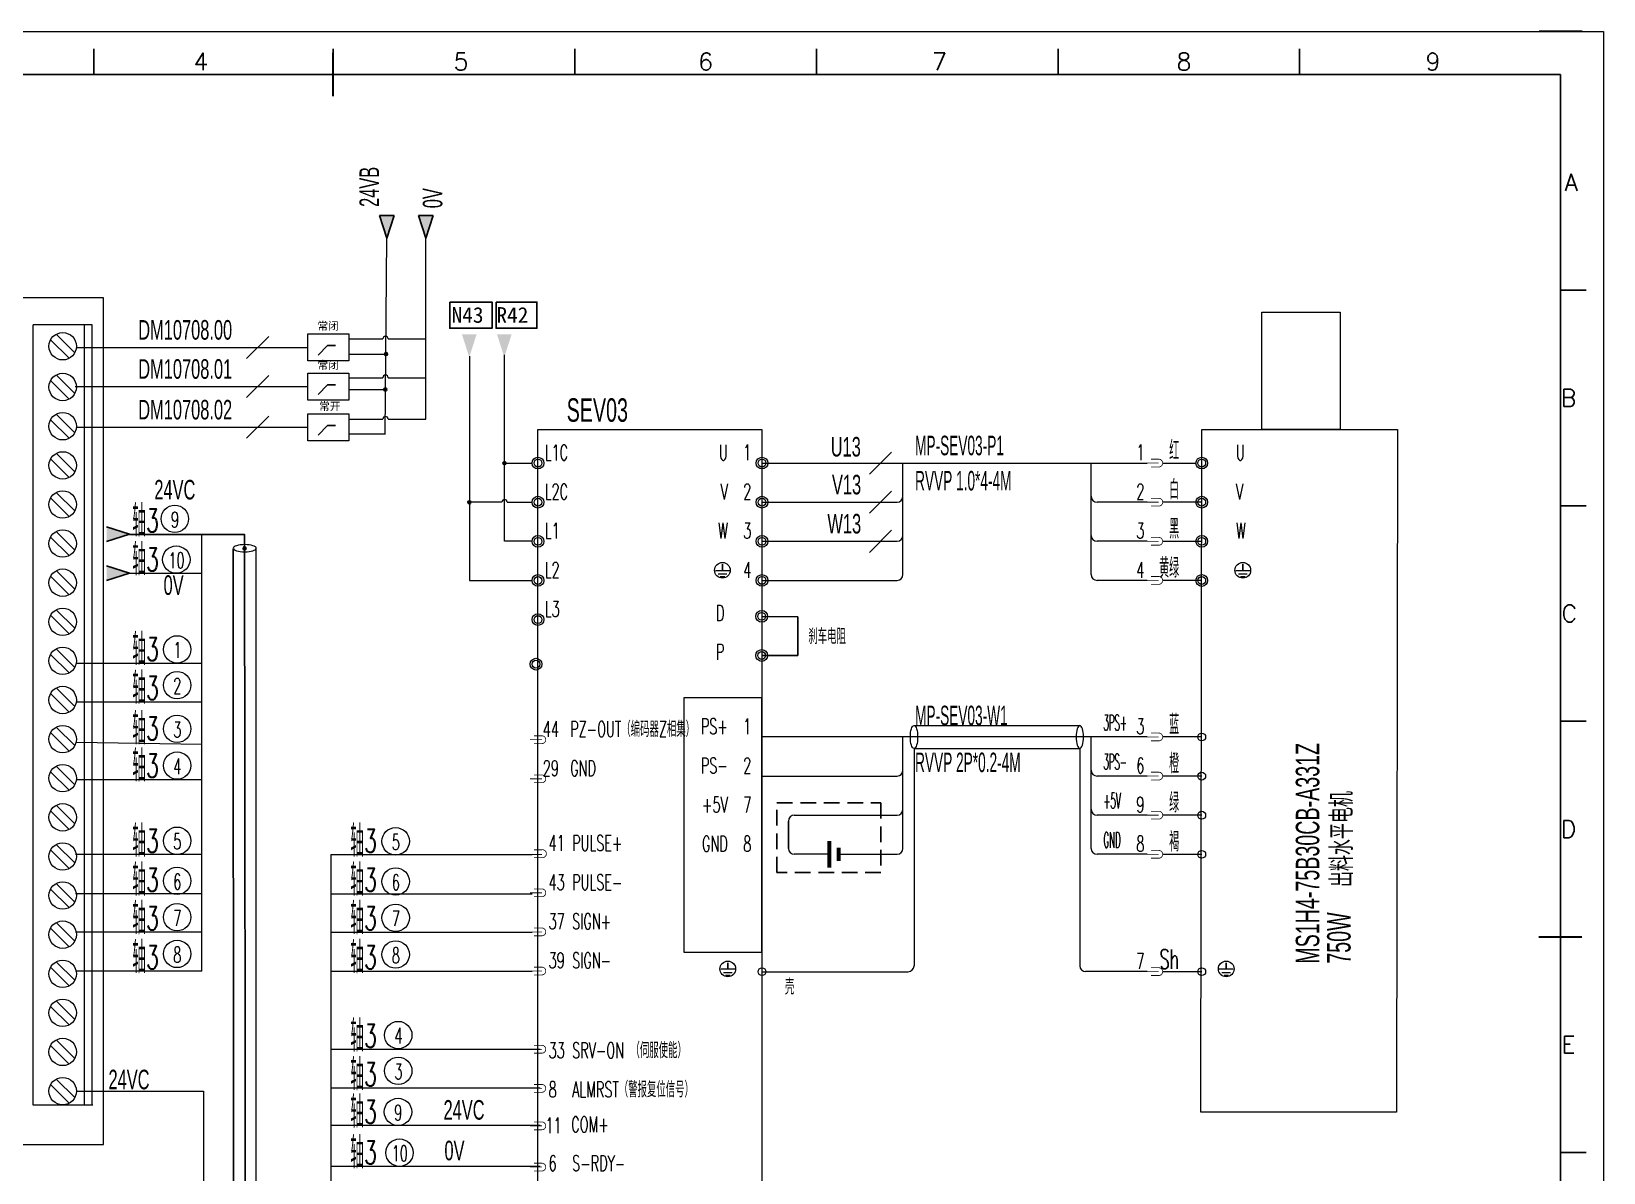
# Model space of a CAD drawing. Header units: millimetres. Extents: x 17734 to 28845, y 9358 to 11073.
# Drawn here: x 23835.7 to 24036.6, y 10169.1 to 10315 of the extents above; entities that cross this region are included whole.
import ezdxf
from ezdxf.enums import TextEntityAlignment as Align
from ezdxf.lldxf.tags import DXFTag

# ---------------------------------------------------------------- set-up
doc = ezdxf.new("R2010")
doc.units = ezdxf.units.MM
doc.linetypes.add('DASHED', pattern=[0.75, 0.5, -0.25])
doc.layers.add('1', color=3, linetype='Continuous', lineweight=20)
doc.layers.add('Dimension', color=3, linetype='Continuous', lineweight=13)
for name, color, linetype in [('AE_BOR', 1, 'Continuous'), ('MISC', 2, 'Continuous'), ('SYMS', 7, 'Continuous')]:
    doc.layers.add(name, color=color, linetype=linetype)
doc.styles.add('WD', font='romans.shx', dxfattribs={"bigfont": 'gbcbig.shx'})
doc.styles.add('样式 0', font='')
doc.styles.add('样式 8', font='arial.ttf')
doc.styles.get('样式 0').set_extended_font_data('KaiTi_GB2312')
tags = doc.linetypes.add('ACAD_ISO02W100', pattern=[15, 12, -3]).pattern_tags.tags
tags[6:7] = [DXFTag(74, 4), DXFTag(75, 0), DXFTag(340, '0'), DXFTag(46, 1.0), DXFTag(50, 0.0), DXFTag(44, 0.0), DXFTag(45, 0.0)]
tags[4:5] = [DXFTag(74, 4), DXFTag(75, 0), DXFTag(340, '0'), DXFTag(46, 1.0), DXFTag(50, 0.0), DXFTag(44, 0.0), DXFTag(45, 0.0)]

# ---------------------------------------------------------------- blocks, each defined once
blk = doc.blocks.new('电控横A4')
for p, q in [((292, -5), (5, -5)), ((292, -205), (292, -5))]:
    blk.add_line(p, q)
at = {"layer": 'AE_BOR', "color": 1, "lineweight": 15}
for p, q in [((0, 0), (297, 0)), ((297, 0), (297, -210))]:
    blk.add_line(p, q, dxfattribs=at)
at = {"layer": 'AE_BOR', "lineweight": 30}
blk.add_line((294.53, 0), (289.53, 0), dxfattribs=at)
at = {"layer": 'AE_BOR'}
for p, q in [((122.03, -5), (122.03, -2)), ((149.78, -5), (149.78, -2)), ((177.78, -5), (177.78, -2)), ((205.78, -5), (205.78, -2)), ((233.78, -5), (233.78, -2)), ((261.78, -5), (261.78, -2)), ((292, -30), (295, -30)), ((292, -55), (295, -55)), ((292, -80), (295, -80)), ((292, -130), (295, -130))]:
    blk.add_line(p, q, dxfattribs=at)
at = {"layer": 'AE_BOR', "color": 2, "lineweight": 30}
for p, q in [((149.78, -7.5), (149.78, -2.5)), ((289.5, -105), (294.5, -105))]:
    blk.add_line(p, q, dxfattribs=at)
at = {"layer": 'AE_BOR', "style": 'WD'}
for s, p in [('4', (134.45, -4.5)), ('5', (164.59, -4.5)), ('6', (192.94, -4.5)), ('7', (220.04, -4.5)), ('8', (248.37, -4.5)), ('9', (277.23, -4.5))]:
    blk.add_text(s, height=2, dxfattribs=at).set_placement(p, align=Align.CENTER)
for s, p in [('A', (294.03, -17.5)), ('B', (293.84, -42.5)), ('C', (293.93, -67.5)), ('D', (293.84, -92.5)), ('E', (293.74, -117.5))]:
    blk.add_text(s, height=2, dxfattribs=at).set_placement(p, align=Align.MIDDLE_RIGHT)
blk = doc.blocks.new('WDDOT')
blk.add_hatch(color=256).paths.add_polyline_path([(0.5, 0, 1), (-0.5, 0, 1)])
blk.add_circle((0, 0), 0.5)

msp = doc.modelspace()

# ---------------------------------------------------------------- hatches: boundary and pattern name
for points in [[(23880.184, 10291.481), (23881.119, 10288.563), (23882.055, 10291.481)], [(23885.184, 10291.481), (23886.119, 10288.563), (23887.055, 10291.481)], [(23890.73, 10276.273), (23891.665, 10273.355), (23892.6, 10276.273)], [(23895.207, 10276.273), (23896.142, 10273.355), (23897.078, 10276.273)], [(23881.231, 10273.747, 1), (23880.838, 10273.747, 1)], [(23881.145, 10269.216, 1), (23880.752, 10269.216, 1)], [(23896.359, 10259.806, 1), (23895.965, 10259.806, 1)], [(23891.872, 10254.804, 1), (23891.479, 10254.804, 1)], [(23848.251, 10250.72), (23845.333, 10249.785), (23845.333, 10251.655)], [(23863.152, 10248.904, 1), (23862.759, 10248.904, 1)], [(23845.333, 10244.785), (23845.333, 10246.655), (23848.251, 10245.72)]]:
    msp.add_hatch(color=256).paths.add_polyline_path(points)

# ---------------------------------------------------------------- linework, layer by layer
for p, q in [((23880.184, 10291.481), (23882.055, 10291.481)), ((23881.119, 10288.563), (23880.184, 10291.481)), ((23881.119, 10288.563), (23882.055, 10291.481)), ((23885.184, 10291.481), (23887.055, 10291.481)), ((23886.119, 10288.563), (23885.184, 10291.481)), ((23886.119, 10288.563), (23887.055, 10291.481)), ((23848.251, 10250.72), (23845.333, 10251.655)), ((23848.251, 10250.72), (23845.333, 10249.785)), ((23924.017, 10246.892), (23924.017, 10246.102)), ((23990.507, 10246.892), (23990.507, 10246.102)), ((23848.251, 10245.72), (23845.333, 10246.655)), ((23848.251, 10245.72), (23845.333, 10244.785)), ((23929.07, 10240.214), (23933.655, 10240.144)), ((23933.655, 10240.144), (23933.655, 10235.214)), ((23933.655, 10235.214), (23929.07, 10235.214)), ((23932.447, 10214.045), (23932.447, 10210.545)), ((23924.702, 10195.927), (23924.702, 10195.137)), ((23988.383, 10195.927), (23988.383, 10195.137))]:
    msp.add_line(p, q)
at = {"lineweight": 0}
for p, q in [((23880.923, 10263.532), (23881.119, 10288.563)), ((23886.119, 10265.426), (23886.119, 10288.563)), ((23835.933, 10177.732), (23835.933, 10277.487)), ((23843.497, 10277.487), (23835.933, 10277.487)), ((23842.497, 10177.732), (23842.497, 10277.487)), ((23843.497, 10177.732), (23843.497, 10277.486)), ((23876.293, 10275.682), (23880.629, 10275.682)), ((23881.301, 10275.682), (23886.119, 10275.682)), ((23841.483, 10274.595), (23871.037, 10274.595)), ((23876.293, 10273.734), (23881.119, 10273.734)), ((23841.318, 10269.595), (23871.037, 10269.595)), ((23876.293, 10270.729), (23880.629, 10270.729)), ((23876.293, 10269.215), (23880.956, 10269.215)), ((23881.301, 10270.729), (23886.119, 10270.729)), ((23876.293, 10265.426), (23880.629, 10265.426)), ((23881.301, 10265.426), (23886.119, 10265.426)), ((23841.483, 10264.392), (23871.037, 10264.392)), ((23876.293, 10263.532), (23880.956, 10263.532)), ((23929.07, 10259.811), (23978.267, 10259.811)), ((23947.085, 10245.561), (23947.085, 10259.811)), ((23971.134, 10245.561), (23971.134, 10259.811)), ((23980.267, 10259.811), (23984.509, 10259.811)), ((23929.07, 10254.811), (23946.335, 10254.811)), ((23978.267, 10254.811), (23971.884, 10254.811)), ((23985.259, 10254.811), (23980.267, 10254.811)), ((23929.07, 10249.811), (23946.335, 10249.811)), ((23978.267, 10249.811), (23971.884, 10249.811)), ((23985.259, 10249.807), (23980.267, 10249.807)), ((23848.251, 10245.72), (23857.5, 10245.72)), ((23923.122, 10246.095), (23924.911, 10246.095)), ((23923.455, 10245.666), (23924.579, 10245.666)), ((23923.74, 10245.32), (23924.314, 10245.32)), ((23929.07, 10244.811), (23946.335, 10244.811)), ((23978.267, 10244.811), (23971.884, 10244.811)), ((23985.259, 10244.803), (23980.267, 10244.803)), ((23989.613, 10246.095), (23991.401, 10246.095)), ((23989.945, 10245.666), (23991.069, 10245.666)), ((23990.23, 10245.32), (23990.804, 10245.32)), ((23978.267, 10224.795), (23929.07, 10224.795)), ((23947.085, 10210.545), (23947.085, 10224.795)), ((23948.514, 10226.259), (23969.675, 10226.26)), ((23971.134, 10210.545), (23971.134, 10224.795)), ((23985.259, 10224.791), (23980.267, 10224.791)), ((23948.494, 10223.329), (23948.494, 10195.537)), ((23948.494, 10223.329), (23969.675, 10223.329)), ((23969.675, 10223.329), (23969.675, 10195.545)), ((23929.07, 10219.795), (23946.335, 10219.795)), ((23978.267, 10219.795), (23971.884, 10219.795)), ((23985.259, 10219.787), (23980.267, 10219.787)), ((23933.197, 10214.795), (23946.335, 10214.795)), ((23978.267, 10214.795), (23971.884, 10214.795)), ((23985.259, 10214.787), (23980.267, 10214.787)), ((23937.675, 10209.795), (23933.197, 10209.795)), ((23938.87, 10209.795), (23946.335, 10209.795)), ((23978.267, 10209.795), (23971.884, 10209.795)), ((23985.259, 10209.787), (23980.267, 10209.787)), ((23923.807, 10195.13), (23925.596, 10195.13)), ((23924.14, 10194.701), (23925.264, 10194.701)), ((23929.07, 10194.787), (23947.744, 10194.787)), ((23978.267, 10194.795), (23970.425, 10194.795)), ((23985.259, 10194.787), (23980.267, 10194.787)), ((23987.489, 10195.13), (23989.277, 10195.13)), ((23987.821, 10194.701), (23988.945, 10194.701)), ((23924.425, 10194.355), (23924.998, 10194.355)), ((23988.107, 10194.355), (23988.68, 10194.355)), ((23843.589, 10177.732), (23835.933, 10177.732))]:
    msp.add_line(p, q, dxfattribs=at)
at = {"linetype": 'ACAD_ISO02W100'}
for p, q in [((23873.559, 10274.83), (23872.367, 10273.601)), ((23874.566, 10274.827), (23873.559, 10274.83)), ((23873.559, 10269.83), (23872.367, 10268.601)), ((23874.566, 10269.827), (23873.559, 10269.83)), ((23873.559, 10264.627), (23872.367, 10263.398)), ((23874.566, 10264.624), (23873.559, 10264.627))]:
    msp.add_line(p, q, dxfattribs=at)
at = {"color": 0, "lineweight": -3}
msp.add_line((23848.251, 10250.69), (23861.518, 10250.69), dxfattribs=at)
at = {"color": 0, "linetype": 'Continuous', "lineweight": 13}
for p, q in [((23857.5, 10194.843), (23857.5, 10250.69)), ((23873.976, 10209.748), (23873.976, 10149.758))]:
    msp.add_line(p, q, dxfattribs=at)
at = {"color": 2, "lineweight": -3}
msp.add_line((23861.533, 10144.974), (23861.518, 10248.905), dxfattribs=at)
at = {"color": 2, "lineweight": 0}
msp.add_line((23864.448, 10150.796), (23864.448, 10248.927), dxfattribs=at)
at = {"color": 1, "lineweight": -2}
for points in [[(23889.17, 10280.388), (23894.587, 10280.388), (23894.587, 10277.046), (23889.17, 10277.046)], [(23895.086, 10280.388), (23900.312, 10280.388), (23900.312, 10277.046), (23895.086, 10277.046)]]:
    msp.add_lwpolyline(points, close=True, dxfattribs=at)
at = {"lineweight": 0}
for points in [[(23992.94, 10279.094), (24002.94, 10279.094), (24002.94, 10264.094), (23992.94, 10264.094)], [(23871.037, 10272.868), (23871.037, 10276.321), (23876.293, 10276.321), (23876.293, 10272.868)], [(23871.037, 10267.868), (23871.037, 10271.321), (23876.293, 10271.321), (23876.293, 10267.868)], [(23871.037, 10262.666), (23871.037, 10266.118), (23876.293, 10266.118), (23876.293, 10262.666)], [(23985.259, 10264.094), (24010.259, 10264.094), (24010.142, 10176.843), (23985.142, 10176.843)], [(23929.07, 10229.795), (23919.07, 10229.795), (23919.07, 10197.295), (23929.07, 10197.295)]]:
    msp.add_lwpolyline(points, close=True, dxfattribs=at)
for points in [[(23838.175, 10275.578), (23840.547, 10273.206)], [(23841.254, 10273.913), (23838.882, 10276.285)], [(23841.254, 10268.707), (23838.882, 10271.078)], [(23838.175, 10270.371), (23840.547, 10268)], [(23838.175, 10265.352), (23840.547, 10262.98)], [(23841.254, 10263.687), (23838.882, 10266.059)], [(23900.442, 10136.006), (23900.442, 10264.094), (23929.07, 10264.094), (23929.07, 10136.006)], [(23841.254, 10258.687), (23838.882, 10261.059)], [(23838.175, 10260.352), (23840.547, 10257.98)], [(23838.175, 10255.352), (23840.547, 10252.98)], [(23841.254, 10253.687), (23838.882, 10256.059)], [(23841.254, 10248.687), (23838.882, 10251.059)], [(23838.175, 10250.352), (23840.547, 10247.98)], [(23838.175, 10245.352), (23840.547, 10242.98)], [(23841.254, 10243.687), (23838.882, 10246.059)], [(23841.254, 10238.687), (23838.882, 10241.059)], [(23838.175, 10240.352), (23840.547, 10237.98)], [(23838.175, 10235.352), (23840.547, 10232.98)], [(23841.254, 10233.687), (23838.882, 10236.059)], [(23841.254, 10228.687), (23838.882, 10231.059)], [(23838.175, 10230.352), (23840.547, 10227.98)], [(23838.175, 10225.352), (23840.547, 10222.98)], [(23841.254, 10223.687), (23838.882, 10226.059)], [(23841.254, 10218.687), (23838.882, 10221.059)], [(23838.175, 10220.352), (23840.547, 10217.98)], [(23838.175, 10215.352), (23840.547, 10212.98)], [(23841.254, 10213.687), (23838.882, 10216.059)], [(23841.254, 10208.687), (23838.882, 10211.059)], [(23838.175, 10210.352), (23840.547, 10207.98)], [(23838.175, 10205.352), (23840.547, 10202.98)], [(23841.254, 10203.687), (23838.882, 10206.059)], [(23841.254, 10198.687), (23838.882, 10201.059)], [(23838.175, 10200.352), (23840.547, 10197.98)], [(23838.175, 10195.352), (23840.547, 10192.98)], [(23841.254, 10193.687), (23838.882, 10196.059)], [(23841.254, 10188.687), (23838.882, 10191.059)], [(23838.175, 10190.352), (23840.547, 10187.98)], [(23838.175, 10185.352), (23840.547, 10182.98)], [(23841.254, 10183.687), (23838.882, 10186.059)], [(23841.254, 10178.687), (23838.882, 10181.059)], [(23838.175, 10180.352), (23840.547, 10177.98)]]:
    msp.add_lwpolyline(points, dxfattribs=at)
at = {"color": 3, "lineweight": 0, "const_width": 0.1, "flags": 128}
for points in [[(23979.767, 10259.811), (23978.267, 10259.811)], [(23979.767, 10254.811), (23978.267, 10254.811)], [(23979.767, 10249.811), (23978.267, 10249.811)], [(23979.767, 10244.811), (23978.267, 10244.811)], [(23979.767, 10224.795), (23978.267, 10224.795)], [(23900.942, 10224.445), (23899.442, 10224.445)], [(23900.942, 10219.445), (23899.442, 10219.445)], [(23979.767, 10219.795), (23978.267, 10219.795)], [(23979.767, 10214.795), (23978.267, 10214.795)], [(23900.942, 10209.765), (23899.442, 10209.765)], [(23979.767, 10209.795), (23978.267, 10209.795)], [(23900.942, 10204.87), (23899.442, 10204.87)], [(23900.942, 10199.87), (23899.442, 10199.87)], [(23900.942, 10194.87), (23899.442, 10194.87)], [(23979.767, 10194.795), (23978.267, 10194.795)], [(23900.942, 10184.87), (23899.442, 10184.87)], [(23900.942, 10179.866), (23899.442, 10179.866)], [(23900.942, 10175.071), (23899.442, 10175.071)], [(23900.942, 10169.803), (23899.442, 10169.803)]]:
    msp.add_lwpolyline(points, dxfattribs=at)
for points in [[(23978.767, 10260.311), (23979.767, 10260.311, -1), (23979.767, 10259.311), (23978.767, 10259.311)], [(23978.767, 10255.311), (23979.767, 10255.311, -1), (23979.767, 10254.311), (23978.767, 10254.311)], [(23978.767, 10250.311), (23979.767, 10250.311, -1), (23979.767, 10249.311), (23978.767, 10249.311)], [(23978.767, 10245.311), (23979.767, 10245.311, -1), (23979.767, 10244.311), (23978.767, 10244.311)], [(23899.942, 10224.945), (23900.942, 10224.945, -1), (23900.942, 10223.945), (23899.942, 10223.945)], [(23978.767, 10225.295), (23979.767, 10225.295, -1), (23979.767, 10224.295), (23978.767, 10224.295)], [(23899.942, 10219.945), (23900.942, 10219.945, -1), (23900.942, 10218.945), (23899.942, 10218.945)], [(23978.767, 10220.295), (23979.767, 10220.295, -1), (23979.767, 10219.295), (23978.767, 10219.295)], [(23978.767, 10215.295), (23979.767, 10215.295, -1), (23979.767, 10214.295), (23978.767, 10214.295)], [(23899.942, 10210.37), (23900.942, 10210.37, -1.1555316), (23900.942, 10209.37), (23899.942, 10209.37)], [(23978.767, 10210.295), (23979.767, 10210.295, -1), (23979.767, 10209.295), (23978.767, 10209.295)], [(23899.942, 10205.37), (23900.942, 10205.37, -1), (23900.942, 10204.37), (23899.942, 10204.37)], [(23899.942, 10200.37), (23900.942, 10200.37, -1), (23900.942, 10199.37), (23899.942, 10199.37)], [(23899.942, 10195.37), (23900.942, 10195.37, -1), (23900.942, 10194.37), (23899.942, 10194.37)], [(23978.767, 10195.295), (23979.767, 10195.295, -1), (23979.767, 10194.295), (23978.767, 10194.295)], [(23899.942, 10185.37), (23900.942, 10185.37, -1), (23900.942, 10184.37), (23899.942, 10184.37)], [(23899.942, 10180.366), (23900.942, 10180.366, -1), (23900.942, 10179.366), (23899.942, 10179.366)], [(23899.942, 10175.571), (23900.942, 10175.571, -1), (23900.942, 10174.571), (23899.942, 10174.571)], [(23899.942, 10170.303), (23900.942, 10170.303, -1), (23900.942, 10169.303), (23899.942, 10169.303)]]:
    msp.add_lwpolyline(points, format="xyb", dxfattribs=at)
at = {"color": 0, "lineweight": -3}
msp.add_lwpolyline([(23857.5, 10250.69), (23862.942, 10250.69), (23863.071, 10149.758)], dxfattribs=at)
at = {"color": 6, "linetype": 'DASHED', "ltscale": 4}
msp.add_lwpolyline([(23930.987, 10216.357), (23944.274, 10216.357), (23944.274, 10207.458), (23930.987, 10207.458)], close=True, dxfattribs=at)
at = {"color": 3}
for points in [[(23937.675, 10211.493, 0.5, 0.5, 0), (23937.675, 10208.097, 2, 2, 0)], [(23938.87, 10210.644, 0.5, 0.5, 0), (23938.87, 10208.946, 2, 2, 0)]]:
    msp.add_lwpolyline(points, format="xyseb", dxfattribs=at)
at = {"lineweight": 0}
for centre, radius in [((23839.715, 10274.745), 1.75), ((23839.715, 10269.539), 1.75), ((23839.715, 10264.52), 1.75), ((23839.715, 10259.52), 1.75), ((23900.442, 10259.811), 0.75), ((23900.442, 10259.811), 0.5), ((23929.07, 10259.811), 0.75), ((23929.07, 10259.811), 0.5), ((23985.259, 10259.811), 0.75), ((23985.259, 10259.811), 0.5), ((23839.715, 10254.52), 1.75), ((23900.442, 10254.811), 0.75), ((23900.442, 10254.811), 0.5), ((23929.07, 10254.811), 0.75), ((23929.07, 10254.811), 0.5), ((23985.259, 10254.811), 0.75), ((23985.259, 10254.811), 0.5), ((23854.039, 10252.676), 1.75), ((23839.715, 10249.52), 1.75), ((23854.236, 10247.47), 1.75), ((23900.442, 10249.807), 0.75), ((23900.442, 10249.807), 0.5), ((23929.07, 10249.811), 0.75), ((23929.07, 10249.811), 0.5), ((23985.259, 10249.807), 0.75), ((23985.259, 10249.807), 0.5), ((23924.017, 10246.102), 1), ((23990.507, 10246.102), 1), ((23839.715, 10244.52), 1.75), ((23900.442, 10244.807), 0.75), ((23900.442, 10244.807), 0.5), ((23929.07, 10244.811), 0.75), ((23929.07, 10244.811), 0.5), ((23985.259, 10244.803), 0.75), ((23985.259, 10244.803), 0.5), ((23839.715, 10239.52), 1.75), ((23929.036, 10240.214), 0.75), ((23929.036, 10240.214), 0.5), ((23900.442, 10239.803), 0.75), ((23900.442, 10239.803), 0.5), ((23854.334, 10235.992), 1.75), ((23839.715, 10234.52), 1.75), ((23900.192, 10234.102), 0.75), ((23929.036, 10235.214), 0.75), ((23929.036, 10235.214), 0.5), ((23854.334, 10231.423), 1.75), ((23900.192, 10234.102), 0.5), ((23839.715, 10229.52), 1.75), ((23854.334, 10225.835), 1.75), ((23839.715, 10224.52), 1.75), ((23985.259, 10224.791), 0.5), ((23854.334, 10221.129), 1.75), ((23839.715, 10219.52), 1.75), ((23985.259, 10219.787), 0.5), ((23839.715, 10214.52), 1.75), ((23985.259, 10214.787), 0.5), ((23854.334, 10211.529), 1.75), ((23882.261, 10211.452), 1.75), ((23839.715, 10209.52), 1.75), ((23985.259, 10209.787), 0.5), ((23854.334, 10206.395), 1.75), ((23882.261, 10206.318), 1.75), ((23839.715, 10204.52), 1.75), ((23854.334, 10201.758), 1.75), ((23882.261, 10201.68), 1.75), ((23839.715, 10199.52), 1.75), ((23854.334, 10197.052), 1.75), ((23882.261, 10196.974), 1.75), ((23839.715, 10194.52), 1.75), ((23924.702, 10195.137), 1), ((23929.07, 10194.787), 0.5), ((23985.259, 10194.787), 0.5), ((23988.383, 10195.137), 1), ((23839.715, 10189.52), 1.75), ((23882.596, 10186.687), 1.75), ((23839.715, 10184.52), 1.75), ((23882.596, 10182.118), 1.75), ((23839.715, 10179.52), 1.75), ((23882.561, 10176.852), 1.75), ((23882.757, 10171.645), 1.75)]:
    msp.add_circle(centre, radius, dxfattribs=at)
for centre in [(23881.035, 10273.747), (23880.948, 10269.216), (23896.162, 10259.806), (23891.676, 10254.804), (23862.956, 10248.904)]:
    msp.add_circle(centre, 0.197)
for centre, radius, start, end in [((23880.965, 10275.682), 0.336, 0, 180), ((23880.965, 10270.729), 0.336, 0, 180), ((23880.965, 10265.426), 0.336, 0, 180), ((23896.174, 10254.822), 0.336, 0, 180), ((23946.335, 10255.561), 0.75, 270, 0), ((23971.884, 10255.561), 0.75, 180, 270), ((23946.335, 10250.561), 0.75, 270, 0), ((23971.884, 10250.561), 0.75, 180, 270), ((23946.335, 10245.561), 0.75, 270, 0), ((23971.884, 10245.561), 0.75, 180, 270), ((23946.335, 10220.545), 0.75, 270, 0), ((23971.884, 10220.545), 0.75, 180, 270), ((23933.197, 10214.045), 0.75, 90, 180), ((23946.335, 10215.545), 0.75, 270, 0), ((23971.884, 10215.545), 0.75, 180, 270), ((23933.197, 10210.545), 0.75, 180, 270), ((23946.335, 10210.545), 0.75, 270, 0), ((23971.884, 10210.545), 0.75, 180, 270), ((23947.744, 10195.537), 0.75, 270, 0), ((23970.425, 10195.545), 0.75, 180, 270)]:
    msp.add_arc(centre, radius, start, end, dxfattribs=at)
at = {"color": 2, "lineweight": 0, "extrusion": (0, 0, -1)}
msp.add_ellipse((23862.982, 10248.921), major_axis=(-1.465, 0), ratio=0.3169375, dxfattribs=at)
at = {"lineweight": 0}
msp.add_ellipse((23948.494, 10224.795), major_axis=(0, 1.465), ratio=0.3169375, dxfattribs=at)
at = {"lineweight": 0, "extrusion": (0, 0, -1)}
msp.add_ellipse((23969.675, 10224.795), major_axis=(0, 1.465), ratio=0.3169375, dxfattribs=at)
at = {"layer": '1', "color": 7, "linetype": 'Continuous', "lineweight": 13}
for p, q in [((23896.182, 10259.806), (23899.697, 10259.806)), ((23895.838, 10254.822), (23891.686, 10254.822)), ((23896.51, 10254.822), (23899.719, 10254.822)), ((23841.497, 10234.245), (23857.5, 10234.245)), ((23841.436, 10229.279), (23857.5, 10229.279)), ((23841.436, 10224.111), (23857.5, 10223.871)), ((23841.436, 10219.346), (23857.5, 10219.346)), ((23857.5, 10209.748), (23841.366, 10209.748)), ((23873.976, 10209.748), (23899.701, 10209.748)), ((23857.5, 10204.756), (23841.366, 10204.756)), ((23874.023, 10204.757), (23899.701, 10204.757)), ((23857.5, 10199.839), (23841.366, 10199.839)), ((23874.023, 10199.84), (23899.701, 10199.84)), ((23857.5, 10194.843), (23841.366, 10194.843)), ((23873.976, 10194.843), (23899.701, 10194.843)), ((23900.744, 10184.823), (23873.976, 10184.823)), ((23841.465, 10179.52), (23857.715, 10179.52)), ((23857.716, 10179.52), (23857.716, 10139.175)), ((23900.744, 10179.881), (23873.976, 10179.881)), ((23900.729, 10175.102), (23873.976, 10175.102)), ((23900.729, 10169.895), (23873.976, 10169.895))]:
    msp.add_line(p, q, dxfattribs=at)
at = {"layer": '1', "color": 0, "linetype": 'Continuous', "lineweight": 13}
msp.add_lwpolyline([(23844.921, 10280.937), (23796.072, 10280.937), (23796.072, 10172.701), (23844.921, 10172.701)], close=True, dxfattribs=at)
at = {"layer": '1', "color": 7, "linetype": 'Continuous', "lineweight": 13}
for points in [[(23891.686, 10273.498), (23891.686, 10244.813), (23899.696, 10244.813)], [(23899.755, 10249.849), (23896.164, 10249.849), (23896.164, 10273.633)]]:
    msp.add_lwpolyline(points, dxfattribs=at)
at = {"layer": 'Dimension', "lineweight": 0}
for p, q in [((23863.208, 10273.18), (23866.036, 10276.009)), ((23863.208, 10268.18), (23866.036, 10271.009)), ((23863.208, 10262.978), (23866.036, 10265.806)), ((23942.809, 10258.397), (23945.638, 10261.225)), ((23942.809, 10253.397), (23945.638, 10256.225)), ((23942.809, 10248.397), (23945.638, 10251.225))]:
    msp.add_line(p, q, dxfattribs=at)

# ---------------------------------------------------------------- block references
at = {"xscale": 1.1025, "yscale": 1.1025, "zscale": 1.1025}
msp.add_blockref('电控横A4', (23709.158, 10315.001), dxfattribs=at)
at = {"layer": 'SYMS', "color": 0, "lineweight": -3, "xscale": 0.25, "yscale": 0.25, "zscale": 0.25, "rotation": 90}
for p in [(23881.035, 10273.747), (23880.948, 10269.216), (23896.162, 10259.806), (23891.676, 10254.804), (23862.956, 10248.904)]:
    msp.add_blockref('WDDOT', p, dxfattribs=at)
at = {"layer": 'SYMS', "lineweight": -3, "xscale": 0.25, "yscale": 0.25, "zscale": 0.25, "rotation": 90}
for p in [(23881.035, 10273.747), (23880.948, 10269.216), (23896.162, 10259.806), (23891.676, 10254.804), (23862.956, 10248.904)]:
    msp.add_blockref('WDDOT', p, dxfattribs=at)

# ---------------------------------------------------------------- texts
at = {"lineweight": 0, "style": 'WD', "width": 0.6}
for s, height, p in [('红', 2.5, (23982.371, 10260.161)), ('U', 2, (23924.702, 10260.161)), ('1', 2, (23927.702, 10260.169)), ('V', 2, (23924.702, 10255.161)), ('2', 2, (23927.702, 10255.169)), ('白', 2.5, (23982.371, 10255.161)), ('黑', 2.5, (23982.371, 10250.157)), ('W', 2, (23924.702, 10250.161)), ('3', 2, (23927.702, 10250.165)), ('4', 2, (23927.702, 10245.161)), ('黄绿', 2.5, (23982.371, 10245.157)), ('D', 2, (23924.26, 10239.654)), ('P', 2, (23924.26, 10234.654)), ('Sh', 2.5, (23982.371, 10195.141))]:
    msp.add_text(s, height=height, dxfattribs=at).set_placement(p, align=Align.RIGHT)
for s, p in [('L1C', (23901.31, 10260.161)), ('1', (23976.905, 10260.169)), ('U', (23989.627, 10260.161)), ('L2C', (23901.31, 10255.161)), ('2', (23976.905, 10255.169)), ('V', (23989.627, 10255.161)), ('L1', (23901.31, 10250.157)), ('3', (23976.905, 10250.165)), ('W', (23989.627, 10250.157)), ('L2', (23901.31, 10245.157)), ('4', (23976.905, 10245.161)), ('L3', (23901.31, 10240.153)), ('刹车电阻', (23934.99, 10236.665)), ('44', (23901.06, 10224.795)), ('PZ-OUT（编码器Z相集）', (23904.56, 10224.795)), ('3', (23976.905, 10225.149)), ('29', (23901.06, 10219.795)), ('GND', (23904.56, 10219.795)), ('6', (23976.905, 10220.145)), ('9', (23976.905, 10215.145)), ('41', (23901.81, 10210.22)), ('PULSE+', (23904.81, 10210.22)), ('8', (23976.905, 10210.145)), ('43', (23901.81, 10205.22)), ('PULSE-', (23904.81, 10205.22)), ('37', (23901.81, 10200.22)), ('SIGN+', (23904.81, 10200.22)), ('39', (23901.81, 10195.22)), ('SIGN-', (23904.81, 10195.22)), ('7', (23976.905, 10195.145)), ('33', (23901.81, 10183.732)), ('SRV-ON （伺服使能）', (23904.81, 10183.732)), ('8', (23901.81, 10178.728)), ('ALMRST（警报复位信号） ', (23904.81, 10178.728)), ('11', (23901.403, 10174.144)), ('COM+', (23904.699, 10174.254)), ('6', (23901.81, 10169.297)), ('S-RDY-', (23904.81, 10169.297))]:
    msp.add_text(s, height=2, dxfattribs=at).set_placement(p)
for s, height, p in [('轴', 4, (23849.471, 10252.631)), ('3', 3, (23851.194, 10252.461)), ('9', 2, (23854.066, 10252.579)), ('轴', 4, (23849.471, 10247.661)), ('3', 3, (23851.194, 10247.491)), ('10', 2, (23854.262, 10247.373)), ('轴', 4, (23849.471, 10236.186)), ('3', 3, (23851.194, 10236.017)), ('1', 2, (23854.361, 10235.895)), ('轴', 4, (23849.471, 10231.22)), ('3', 3, (23851.194, 10231.05)), ('2', 2, (23854.361, 10231.326)), ('轴', 4, (23849.471, 10226.052)), ('3', 3, (23851.194, 10225.883)), ('3', 2, (23854.361, 10225.738)), ('轴', 4, (23849.471, 10221.287)), ('3', 3, (23851.194, 10221.117)), ('4', 2, (23854.361, 10221.032)), ('轴', 4, (23849.471, 10211.689)), ('3', 3, (23851.194, 10211.52)), ('轴', 4, (23877.331, 10211.69)), ('3', 3, (23879.054, 10211.52)), ('5', 2, (23854.361, 10211.432)), ('5', 2, (23882.287, 10211.355)), ('轴', 4, (23849.471, 10206.697)), ('轴', 4, (23877.331, 10206.698)), ('3', 3, (23851.194, 10206.528)), ('6', 2, (23854.361, 10206.299)), ('3', 3, (23879.054, 10206.528)), ('6', 2, (23882.287, 10206.221)), ('轴', 4, (23849.471, 10201.78)), ('3', 3, (23851.194, 10201.611)), ('7', 2, (23854.361, 10201.661)), ('轴', 4, (23877.331, 10201.781)), ('3', 3, (23879.054, 10201.611)), ('7', 2, (23882.287, 10201.584)), ('轴', 4, (23849.471, 10196.784)), ('轴', 4, (23877.331, 10196.784)), ('3', 3, (23851.194, 10196.614)), ('8', 2, (23854.361, 10196.955)), ('3', 3, (23879.054, 10196.614)), ('8', 2, (23882.287, 10196.878)), ('轴', 4, (23877.331, 10186.764)), ('3', 3, (23879.054, 10186.594)), ('4', 2, (23882.622, 10186.59)), ('轴', 4, (23877.331, 10181.823)), ('3', 3, (23879.054, 10181.653)), ('3', 2, (23882.622, 10182.021)), ('轴', 4, (23877.331, 10177.043)), ('3', 3, (23879.054, 10176.873)), ('9', 2, (23882.587, 10176.755)), ('轴', 4, (23877.331, 10171.837)), ('3', 3, (23879.054, 10171.667)), ('10', 2, (23882.784, 10171.549))]:
    msp.add_text(s, height=height, dxfattribs=at).set_placement(p, align=Align.MIDDLE)
at = {"color": 6, "lineweight": 0, "style": 'WD', "width": 0.6}
for s, height, p in [('PS+', 2, (23924.702, 10225.145)), ('1', 2, (23927.702, 10225.145)), ('蓝', 2.5, (23982.371, 10225.141)), ('橙', 2.5, (23982.371, 10220.141)), ('PS-', 2, (23924.702, 10220.145)), ('2', 2, (23927.702, 10220.145)), ('+5V', 2, (23924.702, 10215.145)), ('7', 2, (23927.702, 10215.145)), ('绿', 2.5, (23982.371, 10215.141)), ('褐', 2.5, (23982.371, 10210.141)), ('GND', 2, (23924.702, 10210.141)), ('8', 2, (23927.702, 10210.141)), ('壳', 2, (23933.205, 10191.859))]:
    msp.add_text(s, height=height, dxfattribs=at).set_placement(p, align=Align.RIGHT)
at = {"color": 6, "lineweight": 0, "style": 'WD', "width": 0.4}
for s, p in [('3PS+', (23972.703, 10225.641)), ('3PS-', (23972.703, 10220.641)), ('+5V', (23972.703, 10215.641)), ('GND', (23972.703, 10210.641))]:
    msp.add_text(s, height=2, dxfattribs=at).set_placement(p)
at = {"layer": 'Dimension', "lineweight": 0, "style": '样式 8', "width": 0.6}
for s, height, p in [('24VB', 2.5, (23880.135, 10292.563)), ('0V', 2.5, (23888.227, 10292.396)), ('750W', 3, (24004.276, 10195.802))]:
    msp.add_text(s, height=height, rotation=90, dxfattribs=at).set_placement(p)
at = {"layer": 'Dimension', "color": 6, "lineweight": 0, "style": '样式 8', "width": 0.6}
for s, p in [('DM10708.00', (23861.37, 10275.595)), ('DM10708.01', (23861.37, 10270.595)), ('DM10708.02', (23861.37, 10265.392))]:
    msp.add_text(s, height=2.5, dxfattribs=at).set_placement(p, align=Align.RIGHT)
at = {"layer": 'Dimension', "lineweight": 0, "style": '样式 8', "width": 0.6}
for s, height, p in [('SEV03', 3, (23904.116, 10265.094)), ('24VC', 2.5, (23845.573, 10179.749)), ('24VC', 2.5, (23888.38, 10175.868)), ('0V', 2.5, (23888.495, 10170.67))]:
    msp.add_text(s, height=height, dxfattribs=at).set_placement(p)
for s, p in [('U13', (23941.698, 10260.65)), ('V13', (23941.739, 10255.811)), ('W13', (23941.739, 10250.811))]:
    msp.add_text(s, height=2.5, dxfattribs=at).set_placement(p, align=Align.RIGHT)
at = {"layer": 'Dimension', "color": 3, "lineweight": 0, "style": '样式 8', "width": 0.5}
for s, p in [('MP-SEV03-P1', (23948.629, 10260.811)), ('MP-SEV03-W1', (23948.629, 10226.295))]:
    msp.add_text(s, height=2.5, dxfattribs=at).set_placement(p)
at = {"layer": 'Dimension', "color": 1, "lineweight": 0, "style": '样式 8', "width": 0.5}
for s, p in [('RVVP 1.0*4-4M', (23948.629, 10258.811)), ('RVVP 2P*0.2-4M', (23948.629, 10222.795))]:
    msp.add_text(s, height=2.5, dxfattribs=at).set_placement(p, align=Align.TOP_LEFT)
at = {"layer": 'Dimension', "color": 3, "lineweight": 0, "style": '样式 8', "width": 0.6}
for s, p in [('24VC', (23856.669, 10255.16)), ('0V', (23855.17, 10242.959))]:
    msp.add_text(s, height=2.5, dxfattribs=at).set_placement(p, align=Align.RIGHT)
at = {"layer": 'Dimension', "color": 6, "lineweight": 0, "style": '样式 8', "width": 0.6}
msp.add_text('MS1H4-75B30CB-A331Z', height=3, rotation=90, dxfattribs=at).set_placement((24000.276, 10195.802))
at = {"layer": 'Dimension', "color": 3, "lineweight": 0, "style": '样式 8', "width": 0.6}
msp.add_text('出料水平电机', height=2.5, rotation=90, dxfattribs=at).set_placement((24004.311, 10205.602))
at = {"layer": 'MISC', "color": 3, "attachment_point": 1, "style": '样式 0'}
for s, insert, char_height, width in [('N43', (23889.41, 10279.749), 2, 5.01683), ('R42', (23895.135, 10279.749), 2, 5.01683), ('{\\fSimSun|b0|i0|c134|p2;常闭}', (23872.262, 10277.843), 1, 6.35251), ('{\\fSimSun|b0|i0|c134|p2;常闭}', (23872.262, 10272.843), 1, 6.35251), ('{\\fSimSun|b0|i0|c134|p2;常开}', (23872.476, 10267.564), 1, 6.35251)]:
    msp.add_mtext(s, dxfattribs=dict(at, insert=insert, char_height=char_height, width=width))

doc.saveas('drawing.dxf')
